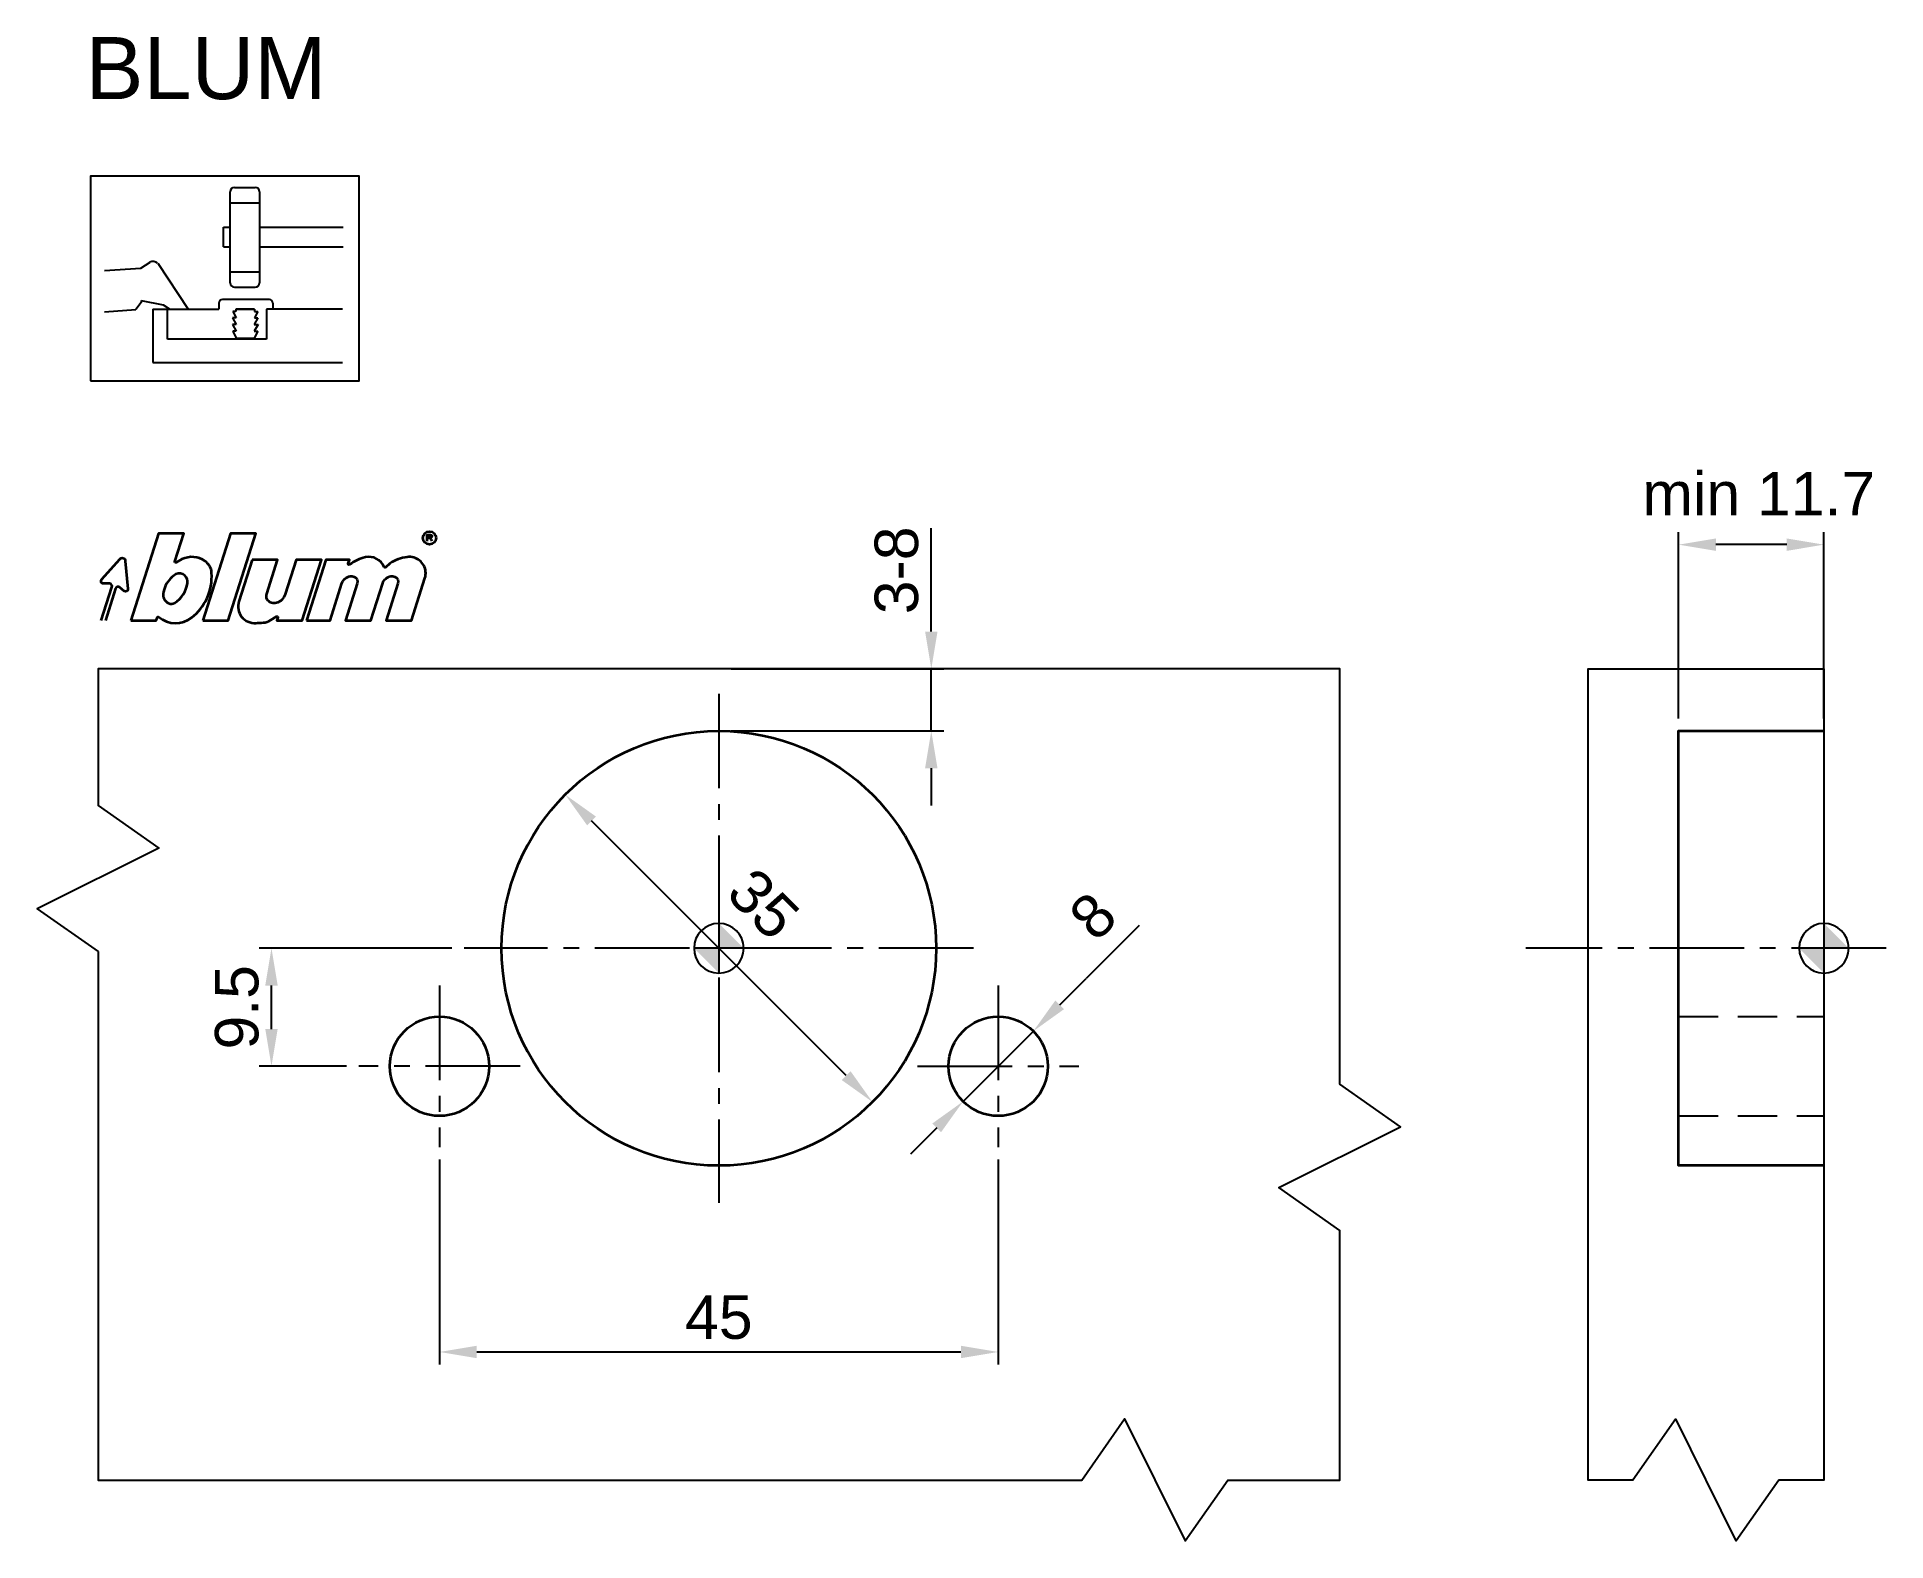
# Model space of a CAD drawing. Extents: x -55 to 94, y -48 to 73.
import ezdxf

# ---------------------------------------------------------------- set-up
doc = ezdxf.new("R2010")
doc.units = 0
doc.header["$PDMODE"] = 35
doc.header["$PDSIZE"] = 5
doc.linetypes.add('MITTE2', pattern=[28.575, 19.05, -3.175, 3.175, -3.175])
doc.linetypes.add('VERDECKT2', pattern=[4.7625, 3.175, -1.5875])
doc.layers.get('Defpoints').update_dxf_attribs({"linetype": 'CONTINUOUS'})
for name, color, linetype in [('1', 2, 'CONTINUOUS'), ('4', 4, 'CONTINUOUS'), ('5', 1, 'CONTINUOUS')]:
    doc.layers.add(name, color=color, linetype=linetype)
doc.layers.add('6', color=3, linetype='CONTINUOUS', lineweight=35)
doc.styles.add('Beschlag', font='ARIAL.TTF')
doc.dimstyles.new('Beschlag', dxfattribs={"dimtxt": 3.5, "dimasz": 3, "dimexe": 1, "dimexo": 1, "dimgap": 1, "dimtad": 1, "dimdec": 1, "dimdsep": 46, "dimtxsty": 'Beschlag', "dimcen": 2, "dimclrd": 256, "dimclre": 256, "dimclrt": 256, "dimadec": 1, "dimazin": 2, "dimtfac": 0.71, "dimtdec": 1, "dimtix": 1, "dimtmove": 2, "dimatfit": 0, "dimfxl": 0, "dimtolj": 1, "dimlwd": -1, "dimlwe": -1, "dimarcsym": 0})

# ---------------------------------------------------------------- blocks, each defined once
blk = doc.blocks.new('*D2')
at = {"layer": '1'}
blk.add_line((10.25, -10.25), (-10.25, 10.25), dxfattribs=at)
for points in [[(-9.9, 10.61), (-10.61, 9.9), (-12.37, 12.37)], [(10.61, -9.9), (9.9, -10.61), (12.37, -12.37)]]:
    blk.add_solid(points, dxfattribs=at)
at = {"layer": 'Defpoints', "color": 0}
for p in [(-12.37, 12.37), (12.37, -12.37)]:
    blk.add_point(p, dxfattribs=at)
at = {"layer": '1', "insert": (3.59, 3.57), "char_height": 3.5, "attachment_point": 5, "rotation": 315, "style": 'Beschlag'}
blk.add_mtext('\\A1;35', dxfattribs=at)
blk = doc.blocks.new('*D3')
at = {"layer": '1'}
for p, q in [((-22.5, -17), (-22.5, -33.5)), ((22.5, -17), (22.5, -33.5)), ((-19.5, -32.5), (19.5, -32.5))]:
    blk.add_line(p, q, dxfattribs=at)
for points in [[(-19.5, -32), (-19.5, -33), (-22.5, -32.5)], [(19.5, -32), (19.5, -33), (22.5, -32.5)]]:
    blk.add_solid(points, dxfattribs=at)
at = {"layer": 'Defpoints', "color": 0}
for p in [(-22.5, -16), (22.5, -16), (22.5, -32.5)]:
    blk.add_point(p, dxfattribs=at)
at = {"layer": '1', "insert": (0, -29.72), "char_height": 3.5, "attachment_point": 5, "style": 'Beschlag'}
blk.add_mtext('\\A1;45', dxfattribs=at)
blk = doc.blocks.new('*D4')
at = {"layer": '1'}
for p, q in [((-21.5, 0), (-37.03, 0)), ((-36.03, -6.5), (-36.03, -3)), ((-30, -9.5), (-37.03, -9.5))]:
    blk.add_line(p, q, dxfattribs=at)
for points in [[(-36.53, -3), (-35.53, -3), (-36.03, 0)], [(-36.53, -6.5), (-35.53, -6.5), (-36.03, -9.5)]]:
    blk.add_solid(points, dxfattribs=at)
at = {"layer": 'Defpoints', "color": 0}
for p in [(-36.03, 0), (-20.5, 0), (-29, -9.5)]:
    blk.add_point(p, dxfattribs=at)
at = {"layer": '1', "insert": (-38.81, -4.75), "char_height": 3.5, "attachment_point": 5, "rotation": 90, "style": 'Beschlag'}
blk.add_mtext('\\A1;9.5', dxfattribs=at)
blk = doc.blocks.new('*D5')
at = {"layer": '1'}
for p, q in [((77.3, 18.5), (77.3, 33.5)), ((89, 18.5), (89, 33.5)), ((86, 32.5), (80.3, 32.5))]:
    blk.add_line(p, q, dxfattribs=at)
for points in [[(80.3, 33), (80.3, 32), (77.3, 32.5)], [(86, 33), (86, 32), (89, 32.5)]]:
    blk.add_solid(points, dxfattribs=at)
at = {"layer": 'Defpoints', "color": 0}
for p in [(77.3, 32.5), (77.3, 17.5), (89, 17.5)]:
    blk.add_point(p, dxfattribs=at)
at = {"layer": '1', "insert": (83.75, 36.6), "char_height": 3.5, "attachment_point": 5, "style": 'Beschlag'}
blk.add_mtext('\\A1;min 11.7', dxfattribs=at)
blk = doc.blocks.new('Logo_BLUM')
at = {"layer": '6', "color": 20, "linetype": 'Continuous'}
for points in [[(2.39, 0), (4.43, 0), (4.52, 0.26, -0.512391), (4.62, 0.29, 0.357881), (7.3, 0.25, 0.116336), (8.5, 1.76, 0.127435), (8.89, 3.85, 0.227045), (8.36, 4.79, 0.273775), (6.5, 4.93), (6.04, 4.67, -0.689828), (5.94, 4.76), (6.65, 7), (4.61, 7)], [(12.15, 4.9), (11.09, 1.53, 0.527578), (12.44, -0.2, -0.003338), (13.06, -0.17, 0.131781), (13.63, 0.02), (14.12, 0.32, -0.706223), (14.22, 0.24), (14.15, 0), (16.19, 0), (17.75, 4.9), (15.7, 4.9), (14.81, 2.11, -0.253672), (14.11, 1.42, -0.127823), (13.72, 1.42, -0.447747), (13.33, 2.15), (14.2, 4.9)], [(16.53, 0), (18.44, 0), (19.39, 3, -0.282196), (20.04, 3.56, -0.141376), (20.38, 3.52, -0.3938), (20.62, 2.99), (19.67, 0), (21.72, 0), (22.67, 3, -0.282189), (23.31, 3.56, -0.141385), (23.65, 3.52, -0.393792), (23.89, 2.99), (22.94, 0), (24.99, 0), (26.07, 3.42, 0.424526), (25.18, 5.07, 0.098115), (24.64, 5.11, 0.114777), (23.24, 4.6), (22.89, 4.28, -0.522588), (22.79, 4.31, 0.36711), (21.28, 5.09, 0.102012), (20, 4.5, -0.748324), (19.89, 4.58), (20, 4.9), (18.08, 4.9)], [(5.59, 3.39, 0.16703), (4.99, 2.14, 0.322673), (5.41, 1.39, 0.260102), (5.93, 1.42, 0.211929), (6.95, 3, 0.250706), (6.73, 3.62, 0.316796), (6.01, 3.72, 0.086595)]]:
    blk.add_lwpolyline(points, format="xyb", close=True, dxfattribs=at)
blk.add_lwpolyline([(8.18, 0), (10.23, 0), (12.45, 7), (10.4, 7)], close=True, dxfattribs=at)
for points in [[(26.26, 6.4), (26.26, 6.9), (26.52, 6.9, -0.975005), (26.53, 6.67, 0.014563), (26.45, 6.67), (26.26, 6.67), (26.45, 6.67), (26.52, 6.6), (26.57, 6.53), (26.62, 6.42)], [(0, 0), (0.86, 2.7, 0.480207), (0.67, 2.98), (0.19, 2.97, -0.689229), (0.05, 3.33), (1.49, 4.95, -0.685285), (1.94, 4.79), (2.15, 2.54, -0.636083), (1.84, 2.36), (1.47, 2.68, 0.560356), (1.16, 2.59), (0.34, 0)]]:
    blk.add_lwpolyline(points, format="xyb", dxfattribs=at)
blk.add_circle((26.44, 6.65), 0.527, dxfattribs=at)
blk = doc.blocks.new('NullPunkt')
at = {"layer": '5'}
for points in [[(0, 2), (0, -2)], [(-2, 0), (2, 0)]]:
    blk.add_lwpolyline(points, dxfattribs=at)
blk.add_circle((0, 0), 2, dxfattribs=at)
for points in [[(0, 0), (-2, 0), (0, 2)], [(0, 0), (2, 0), (0, -2)]]:
    blk.add_solid(points, dxfattribs=at)
blk = doc.blocks.new('*D6')
at = {"layer": '1'}
for p, q in [((17.11, 25.5), (17.11, 28.5)), ((1, 22.5), (18.11, 22.5)), ((17.11, 17.5), (17.11, 22.5)), ((1, 17.5), (18.11, 17.5)), ((17.11, 14.5), (17.11, 11.5))]:
    blk.add_line(p, q, dxfattribs=at)
for points in [[(16.61, 25.5), (17.61, 25.5), (17.11, 22.5)], [(16.61, 14.5), (17.61, 14.5), (17.11, 17.5)]]:
    blk.add_solid(points, dxfattribs=at)
at = {"layer": 'Defpoints', "color": 0}
for p in [(0, 22.5), (17.11, 22.5), (0, 17.5)]:
    blk.add_point(p, dxfattribs=at)
at = {"layer": '1', "insert": (14.32, 30.43), "char_height": 3.5, "attachment_point": 5, "rotation": 90, "style": 'Beschlag'}
blk.add_mtext('\\A1;3-8', dxfattribs=at)
blk = doc.blocks.new('Presstopf Bild')
at = {"layer": '4'}
for p, q in [((11.24, 15.23), (11.24, 7.91)), ((11.6, 15.58), (13.27, 15.58)), ((13.62, 15.23), (13.62, 7.91)), ((11.24, 14.34), (13.62, 14.34)), ((10.71, 12.37), (11.24, 12.37)), ((10.71, 10.79), (10.71, 12.37)), ((13.62, 12.37), (20.35, 12.37)), ((10.71, 10.79), (11.24, 10.79)), ((13.62, 10.79), (20.35, 10.79)), ((1.12, 8.9), (4.07, 9.07)), ((4.07, 9.07), (4.8, 9.56)), ((5.42, 9.48), (7.88, 5.78)), ((11.24, 8.79), (13.62, 8.79)), ((11.6, 7.56), (13.27, 7.56)), ((4.09, 6.31), (3.65, 5.76)), ((4.09, 6.49), (4.09, 6.31)), ((4.09, 6.49), (5.85, 6.13)), ((5.85, 6.13), (6.4, 5.78)), ((10.34, 6.27), (10.34, 5.78)), ((14.41, 6.56), (10.63, 6.56)), ((14.69, 6.27), (14.69, 5.79)), ((1.12, 5.56), (3.65, 5.76)), ((5.03, 5.78), (10.34, 5.78)), ((5.03, 5.78), (5.03, 1.48)), ((6.21, 3.36), (6.21, 5.78)), ((11.75, 4.54), (11.44, 4.54)), ((11.44, 4.54), (11.75, 4)), ((11.45, 5.08), (11.75, 4.54)), ((11.74, 5.08), (11.45, 5.08)), ((11.46, 5.58), (11.74, 5.08)), ((11.71, 5.58), (11.46, 5.58)), ((11.71, 5.79), (11.71, 5.58)), ((11.71, 5.79), (13.22, 5.79)), ((13.22, 5.79), (11.71, 5.79)), ((13.49, 5.08), (13.19, 4.54)), ((13.19, 4.54), (13.5, 4.54)), ((13.5, 4.54), (13.19, 4)), ((13.48, 5.58), (13.2, 5.08)), ((13.2, 5.08), (13.49, 5.08)), ((13.22, 5.79), (13.22, 5.58)), ((13.22, 5.58), (13.48, 5.58)), ((14.18, 5.79), (14.18, 3.36)), ((14.69, 5.79), (14.18, 5.79)), ((20.3, 5.79), (14.69, 5.79)), ((14.18, 3.36), (6.21, 3.36)), ((11.46, 4), (11.75, 3.45)), ((11.75, 4), (11.46, 4)), ((11.75, 3.45), (13.18, 3.45)), ((13.48, 4), (13.18, 3.45)), ((13.19, 4), (13.48, 4)), ((5.03, 1.48), (20.3, 1.48))]:
    blk.add_line(p, q, dxfattribs=at)
for centre, radius, start, end in [((11.6, 15.23), 0.357, 90, 180), ((13.27, 15.23), 0.357, 0, 90), ((5.03, 8.99), 0.621, 52.078, 112.4997), ((11.6, 7.91), 0.357, 180, 270), ((13.27, 7.91), 0.357, 270, 0), ((10.63, 6.27), 0.286, 90, 180), ((14.41, 6.27), 0.286, 0, 90)]:
    blk.add_arc(centre, radius, start, end, dxfattribs=at)
at = {"layer": '5'}
blk.add_lwpolyline([(0, 0), (21.65, 0), (21.65, 16.49), (0, 16.49)], close=True, dxfattribs=at)

msp = doc.modelspace()

# ---------------------------------------------------------------- linework, layer by layer
at = {"layer": '1'}
for p, q in [((17.11, 28.5), (17.11, 33.84)), ((33.84, 1.84), (29.57, -2.43)), ((27.45, -4.55), (29.57, -2.43)), ((19.67, -12.33), (25.33, -6.67)), ((17.55, -14.45), (15.43, -16.57))]:
    msp.add_line(p, q, dxfattribs=at)
for points in [[(27.1, -4.2), (27.8, -4.9), (25.33, -6.67)], [(17.2, -14.1), (17.9, -14.8), (19.67, -12.33)]]:
    msp.add_solid(points, dxfattribs=at)
at = {"layer": '5', "linetype": 'MITTE2', "ltscale": 0.4}
for p, q in [((0, 20.5), (0, -20.5)), ((20.5, 0), (-20.5, 0)), ((94, 0), (65, 0)), ((-22.5, -3), (-22.5, -16)), ((22.5, -3), (22.5, -16)), ((-16, -9.5), (-29, -9.5)), ((16, -9.5), (29, -9.5))]:
    msp.add_line(p, q, dxfattribs=at)
at = {"layer": '5', "linetype": 'VERDECKT2'}
for p, q in [((77.3, -5.5), (89, -5.5)), ((77.3, -13.5), (89, -13.5))]:
    msp.add_line(p, q, dxfattribs=at)
at = {"layer": '5'}
for points in [[(-50, -0.26), (-50, -42.81), (29.23, -42.81), (32.68, -37.89), (37.56, -47.72), (41, -42.81), (50, -42.81), (50, -22.71), (45.09, -19.27), (54.91, -14.38), (50, -10.94), (50, 22.5), (-50, 22.5), (-50, 11.5), (-45.09, 8.06), (-54.91, 3.18)], [(77.06, -37.89), (73.62, -42.81), (70, -42.81), (70, 22.5), (89, 22.5), (89, -42.81), (85.38, -42.81), (81.94, -47.72)]]:
    msp.add_lwpolyline(points, close=True, dxfattribs=at)
at = {"layer": '6'}
msp.add_lwpolyline([(89, -17.5), (77.3, -17.5), (77.3, 17.5), (89, 17.5)], dxfattribs=at)
for centre, radius in [((0, 0), 17.5), ((-22.5, -9.5), 4), ((22.5, -9.5), 4)]:
    msp.add_circle(centre, radius, dxfattribs=at)

# ---------------------------------------------------------------- block references
at = {"layer": '1'}
msp.add_blockref('Presstopf Bild', (-50.61, 45.68), dxfattribs=at)
at = {"layer": '5', "xscale": -1}
for p in [(0, 0), (89, 0)]:
    msp.add_blockref('NullPunkt', p, dxfattribs=at)
at = {"layer": '6'}
msp.add_blockref('Logo_BLUM', (-49.74, 26.39), dxfattribs=at)

# ---------------------------------------------------------------- texts
at = {"layer": '1', "linetype": 'Continuous', "style": 'Beschlag'}
msp.add_text('BLUM', height=5, dxfattribs=at).set_placement((-51, 68.37))
at = {"layer": '1', "insert": (30.13, 2.59), "char_height": 3.5, "attachment_point": 5, "rotation": 45, "style": 'Beschlag'}
msp.add_mtext('8', dxfattribs=at)

# ---------------------------------------------------------------- dimensions: what is measured, and where the dimension line sits
at = {"layer": '1'}
dim = msp.add_linear_dim(base=(77.3, 32.5), p1=(89, 17.5), p2=(77.3, 17.5), text='min <>', dimstyle='Beschlag', dxfattribs=at)
dim.commit()
dim.dimension.update_dxf_attribs({"geometry": '*D5', "text_midpoint": (83.75, 36.6), "dimtype": 160})
dim = msp.add_linear_dim(base=(17.11, 22.5), p1=(0, 17.5), p2=(0, 22.5), angle=90, text='3-8', dimstyle='Beschlag', dxfattribs=at)
dim.commit()
dim.dimension.update_dxf_attribs({"geometry": '*D6', "text_midpoint": (14.32, 30.43), "dimtype": 160})
dim = msp.add_diameter_dim_2p(p1=(12.37, -12.37), p2=(-12.37, 12.37), text='35', dimstyle='Beschlag', override={"dimtad": 1, "dimtih": 0, "dimtoh": 0, "dimtxsty": 'Beschlag', "dimtix": 1, "dimtofl": 1, "dimatfit": 0}, dxfattribs=at)
dim.commit()
dim.dimension.update_dxf_attribs({"geometry": '*D2', "text_midpoint": (3.59, 3.57), "dimtype": 163})
dim = msp.add_linear_dim(base=(-36.03, 0), p1=(-29, -9.5), p2=(-20.5, 0), angle=90, dimstyle='Beschlag', dxfattribs=at)
dim.commit()
dim.dimension.update_dxf_attribs({"geometry": '*D4', "text_midpoint": (-38.81, -4.75)})
dim = msp.add_linear_dim(base=(22.5, -32.5), p1=(-22.5, -16), p2=(22.5, -16), dimstyle='Beschlag', dxfattribs=at)
dim.commit()
dim.dimension.update_dxf_attribs({"geometry": '*D3', "text_midpoint": (0, -29.72)})

doc.saveas('drawing.dxf')
